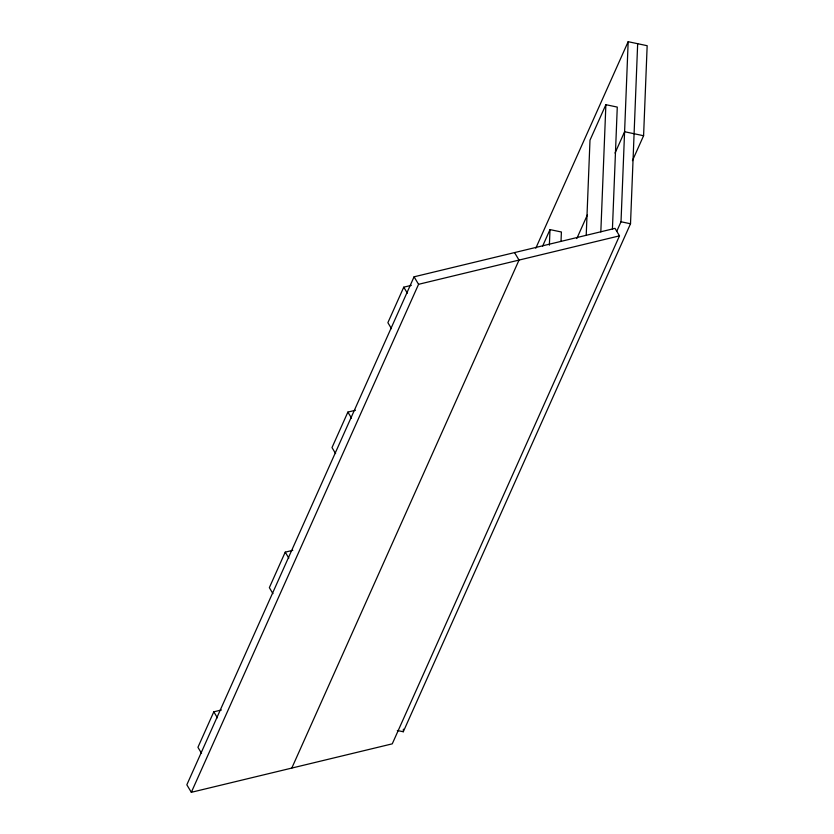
<?xml version="1.0" encoding="UTF-8"?>
<svg xmlns="http://www.w3.org/2000/svg" width="834" height="834" viewBox="0 0 834 834"><rect width="100%" height="100%" fill="white"/><g stroke="black" fill="none" stroke-linecap="round" stroke-linejoin="round"><path stroke-width="1.25" d="M397.338 730.501L403.281 731.752L403.375 729.177M549.377 245.175L550.002 229.6L561.397 231.998L561.032 241.089M586.229 234.969L589.992 140.185L605.88 104.688L617.275 107.086L612.417 229.142M600.824 231.935L605.88 104.688M616.764 231.258L621.017 221.761L628.169 41.7L647.163 45.703L643.587 135.733L632.433 160.66M403.281 731.752L630.514 223.762L637.666 43.702M221.375 709.995L213.806 711.819L197.929 747.316L201.526 753.311M292.797 550.325L285.228 552.15L269.351 587.657L272.947 593.652M355.451 410.265L347.882 412.09L332.005 447.587L335.602 453.581M411.329 285.353L403.76 287.177L387.883 322.675L391.469 328.669M414.071 276.815L186.837 784.804L191.33 792.3L392.261 743.845L619.495 235.855L615.012 228.36L414.071 276.815L418.564 284.311L191.33 792.3M291.796 768.072L519.029 260.083L514.536 252.587M535.793 248.219L628.169 41.7M542.59 246.166L550.002 229.6M576.805 238.545L587.428 214.807M615.033 153.091L624.593 131.73L643.587 135.733M418.564 284.311L619.495 235.855M621.017 221.761L630.514 223.762M403.76 287.177L407.357 293.172M347.882 412.09L351.479 418.084M285.228 552.15L288.825 558.154M213.806 711.819L217.403 717.813"/></g></svg>
